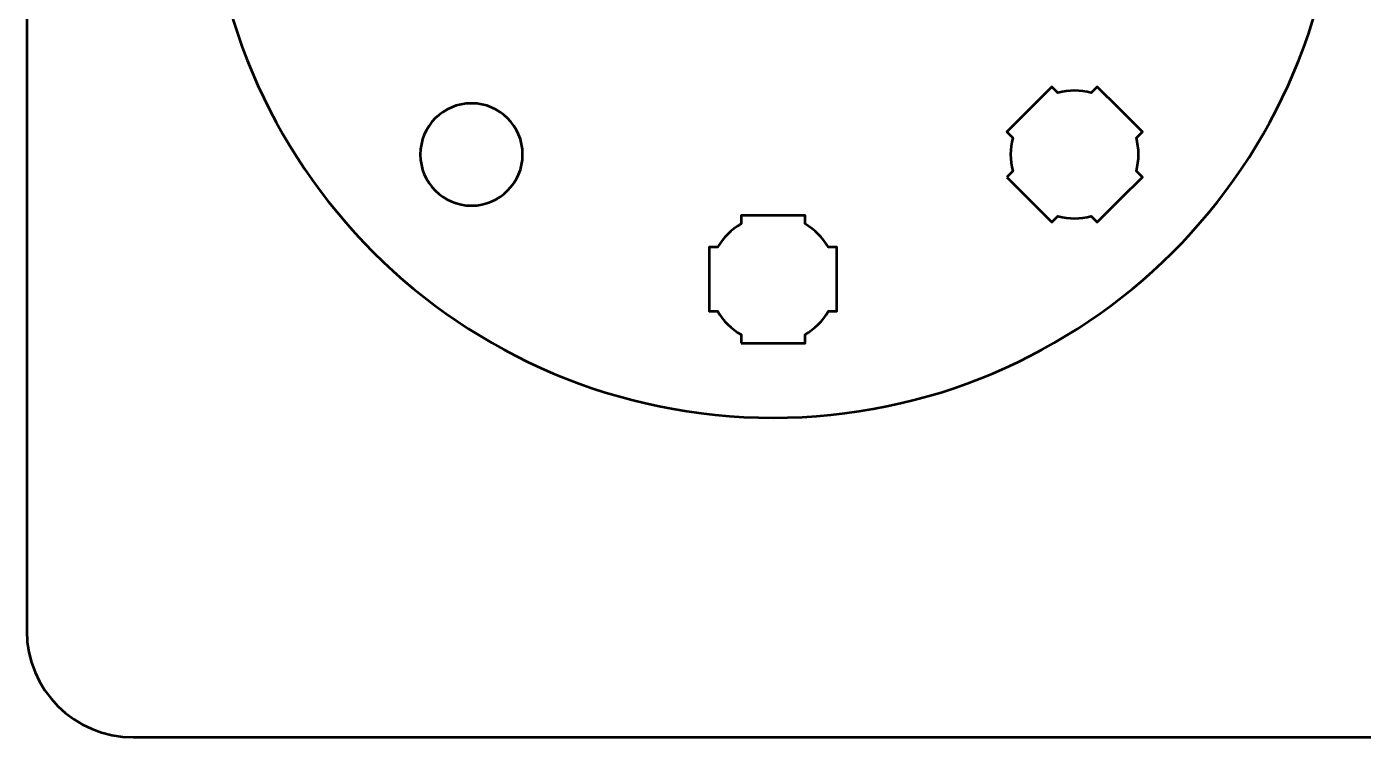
# Model space of a CAD drawing. Header units: centimetres. Extents: x -21 to 0, y -29.7 to 0.
# Drawn here: x -21 to -14.73, y -29.7 to -26.36 of the extents above; entities that cross this region are included whole.
import ezdxf

# ---------------------------------------------------------------- set-up
doc = ezdxf.new("R2010")
doc.units = ezdxf.units.CM
doc.header["$MEASUREMENT"] = 0
doc.layers.add('Layer 1', color=7, linetype='Continuous')

msp = doc.modelspace()

# ---------------------------------------------------------------- linework, layer by layer
at = {"layer": 'Layer 1', "color": 1, "lineweight": 53}
msp.add_open_spline([(-21.00003, -29.19995), (-21.00003, -29.19995), (-21.00003, -1.69992), (-21.00003, -1.69992), (-21.00003, -1.69992), (-21.00003, -1.61709), (-20.93286, -1.54992), (-20.85003, -1.54992), (-20.85003, -1.54992), (-20.7672, -1.54992), (-20.70003, -1.48275), (-20.70003, -1.39992), (-20.70003, -1.39992), (-20.70003, -1.31709), (-20.7672, -1.24992), (-20.85003, -1.24992), (-20.85003, -1.24992), (-20.93286, -1.24992), (-21.00003, -1.18275), (-21.00003, -1.09992), (-21.00003, -1.09992), (-21.00003, -1.09992), (-21.00003, -0.49992), (-21.00003, -0.49992), (-21.00003, -0.49992), (-21.00003, -0.22295), (-20.77694, 0.00004), (-20.49994, 0.00004), (-20.49994, 0.00004), (-20.49994, 0.00004), (-0.50008, 0.00004), (-0.50008, 0.00004), (-0.50008, 0.00004), (-0.22294, 0.00004), (0.00002, -0.22295), (0.00002, -0.49992), (0.00002, -0.49992), (0.00002, -0.49992), (0.00002, -29.19995), (0.00002, -29.19995), (0.00002, -29.19995), (0.00002, -29.47695), (-0.22294, -29.70004), (-0.50008, -29.70004), (-0.50008, -29.70004), (-0.50008, -29.70004), (-20.49994, -29.70004), (-20.49994, -29.70004), (-20.49994, -29.70004), (-20.77694, -29.70004), (-21.00003, -29.47695), (-21.00003, -29.19995)], degree=3, knots=[0, 0, 0, 0, 0.0769231, 0.0769231, 0.0769231, 0.0769231, 0.1538462, 0.1538462, 0.1538462, 0.1538462, 0.2307692, 0.2307692, 0.2307692, 0.2307692, 0.3076923, 0.3076923, 0.3076923, 0.3076923, 0.3846154, 0.3846154, 0.3846154, 0.3846154, 0.4615385, 0.4615385, 0.4615385, 0.4615385, 0.5384615, 0.5384615, 0.5384615, 0.5384615, 0.6153846, 0.6153846, 0.6153846, 0.6153846, 0.6923077, 0.6923077, 0.6923077, 0.6923077, 0.7692308, 0.7692308, 0.7692308, 0.7692308, 0.8461538, 0.8461538, 0.8461538, 0.8461538, 0.9230769, 0.9230769, 0.9230769, 0.9230769, 1, 1, 1, 1], dxfattribs=at)
at = {"layer": 'Layer 1', "color": 3, "lineweight": 53}
msp.add_open_spline([(-17.49998, -22.9), (-16.03665, -22.9), (-14.84998, -24.08667), (-14.84998, -25.55), (-14.84998, -25.55), (-14.84998, -27.01333), (-16.03665, -28.2), (-17.49998, -28.2), (-17.49998, -28.2), (-18.96331, -28.2), (-20.14998, -27.01333), (-20.14998, -25.55), (-20.14998, -25.55), (-20.14998, -24.08667), (-18.96331, -22.9), (-17.49998, -22.9)], degree=3, knots=[0, 0, 0, 0, 0.25, 0.25, 0.25, 0.25, 0.5, 0.5, 0.5, 0.5, 0.75, 0.75, 0.75, 0.75, 1, 1, 1, 1], dxfattribs=at)
at = {"layer": 'Layer 1', "lineweight": 53}
for points, knots in [([(-16.40401, -27.07025), (-16.40401, -27.07025), (-16.37558, -27.04182), (-16.37558, -27.04182), (-16.37558, -27.04182), (-16.38915, -26.99102), (-16.38913, -26.93735), (-16.37557, -26.88655), (-16.37557, -26.88655), (-16.37557, -26.88655), (-16.40401, -26.85812), (-16.40401, -26.85812), (-16.40401, -26.85812), (-16.40401, -26.85812), (-16.19187, -26.64598), (-16.19187, -26.64598), (-16.19187, -26.64598), (-16.19187, -26.64598), (-16.16346, -26.6744), (-16.16346, -26.6744), (-16.16346, -26.6744), (-16.11264, -26.66083), (-16.05895, -26.6608), (-16.00811, -26.67435), (-16.00811, -26.67435), (-16.00811, -26.67435), (-15.97974, -26.64598), (-15.97974, -26.64598), (-15.97974, -26.64598), (-15.97974, -26.64598), (-15.87692, -26.74881), (-15.87692, -26.74881), (-15.87692, -26.74881), (-15.87692, -26.74881), (-15.87358, -26.75206), (-15.87358, -26.75206), (-15.87358, -26.75206), (-15.87358, -26.75206), (-15.87035, -26.75538), (-15.87035, -26.75538), (-15.87035, -26.75538), (-15.87035, -26.75538), (-15.76761, -26.85812), (-15.76761, -26.85812), (-15.76761, -26.85812), (-15.76761, -26.85812), (-15.79594, -26.88645), (-15.79594, -26.88645), (-15.79594, -26.88645), (-15.78235, -26.9373), (-15.78235, -26.99105), (-15.79594, -27.04192), (-15.79594, -27.04192), (-15.79594, -27.04192), (-15.76761, -27.07025), (-15.76761, -27.07025), (-15.76761, -27.07025), (-15.76761, -27.07025), (-15.86893, -27.17156), (-15.86893, -27.17156), (-15.86893, -27.17156), (-15.86893, -27.17156), (-15.87358, -27.17633), (-15.87358, -27.17633), (-15.87358, -27.17633), (-15.87358, -27.17633), (-15.87836, -27.181), (-15.87836, -27.181), (-15.87836, -27.181), (-15.87836, -27.181), (-15.97974, -27.28238), (-15.97974, -27.28238), (-15.97974, -27.28238), (-15.97974, -27.28238), (-16.0081, -27.25402), (-16.0081, -27.25402), (-16.0081, -27.25402), (-16.05894, -27.26759), (-16.11266, -27.26758), (-16.16348, -27.25399), (-16.16348, -27.25399), (-16.16348, -27.25399), (-16.19187, -27.28238), (-16.19187, -27.28238), (-16.19187, -27.28238), (-16.19187, -27.28238), (-16.40401, -27.07025), (-16.40401, -27.07025)], [0, 0, 0, 0, 0.0454545, 0.0454545, 0.0454545, 0.0454545, 0.0909091, 0.0909091, 0.0909091, 0.0909091, 0.1363636, 0.1363636, 0.1363636, 0.1363636, 0.1818182, 0.1818182, 0.1818182, 0.1818182, 0.2272727, 0.2272727, 0.2272727, 0.2272727, 0.2727273, 0.2727273, 0.2727273, 0.2727273, 0.3181818, 0.3181818, 0.3181818, 0.3181818, 0.3636364, 0.3636364, 0.3636364, 0.3636364, 0.4090909, 0.4090909, 0.4090909, 0.4090909, 0.4545455, 0.4545455, 0.4545455, 0.4545455, 0.5, 0.5, 0.5, 0.5, 0.5454545, 0.5454545, 0.5454545, 0.5454545, 0.5909091, 0.5909091, 0.5909091, 0.5909091, 0.6363636, 0.6363636, 0.6363636, 0.6363636, 0.6818182, 0.6818182, 0.6818182, 0.6818182, 0.7272727, 0.7272727, 0.7272727, 0.7272727, 0.7727273, 0.7727273, 0.7727273, 0.7727273, 0.8181818, 0.8181818, 0.8181818, 0.8181818, 0.8636364, 0.8636364, 0.8636364, 0.8636364, 0.9090909, 0.9090909, 0.9090909, 0.9090909, 0.9545455, 0.9545455, 0.9545455, 0.9545455, 1, 1, 1, 1]), ([(-18.91421, -26.7242), (-18.78169, -26.7242), (-18.67421, -26.83168), (-18.67421, -26.9642), (-18.67421, -26.9642), (-18.67421, -27.09673), (-18.78169, -27.2042), (-18.91421, -27.2042), (-18.91421, -27.2042), (-19.04674, -27.2042), (-19.15421, -27.09673), (-19.15421, -26.9642), (-19.15421, -26.9642), (-19.15421, -26.83168), (-19.04674, -26.7242), (-18.91421, -26.7242)], [0, 0, 0, 0, 0.25, 0.25, 0.25, 0.25, 0.5, 0.5, 0.5, 0.5, 0.75, 0.75, 0.75, 0.75, 1, 1, 1, 1]), ([(-17.64997, -27.85006), (-17.64997, -27.85006), (-17.64997, -27.80988), (-17.64997, -27.80988), (-17.64997, -27.80988), (-17.69551, -27.78355), (-17.73347, -27.7456), (-17.75982, -27.70007), (-17.75982, -27.70007), (-17.75982, -27.70007), (-17.79997, -27.70007), (-17.79997, -27.70007), (-17.79997, -27.70007), (-17.79997, -27.70007), (-17.79997, -27.55155), (-17.79997, -27.55155), (-17.79997, -27.55155), (-17.79997, -27.55155), (-17.79999, -27.55), (-17.79999, -27.55), (-17.79999, -27.55), (-17.79999, -27.55), (-17.79997, -27.54845), (-17.79997, -27.54845), (-17.79997, -27.54845), (-17.79997, -27.54845), (-17.79997, -27.40006), (-17.79997, -27.40006), (-17.79997, -27.40006), (-17.79997, -27.40006), (-17.75987, -27.40006), (-17.75987, -27.40006), (-17.75987, -27.40006), (-17.73352, -27.35449), (-17.69553, -27.31649), (-17.64997, -27.29013), (-17.64997, -27.29013), (-17.64997, -27.29013), (-17.64997, -27.25005), (-17.64997, -27.25005), (-17.64997, -27.25005), (-17.64997, -27.25005), (-17.50463, -27.25005), (-17.50463, -27.25005), (-17.50463, -27.25005), (-17.50463, -27.25005), (-17.49999, -27.24999), (-17.49999, -27.24999), (-17.49999, -27.24999), (-17.49999, -27.24999), (-17.49534, -27.25005), (-17.49534, -27.25005), (-17.49534, -27.25005), (-17.49534, -27.25005), (-17.34996, -27.25005), (-17.34996, -27.25005), (-17.34996, -27.25005), (-17.34996, -27.25005), (-17.34996, -27.29013), (-17.34996, -27.29013), (-17.34996, -27.29013), (-17.30439, -27.31649), (-17.26642, -27.35449), (-17.24008, -27.40006), (-17.24008, -27.40006), (-17.24008, -27.40006), (-17.19996, -27.40006), (-17.19996, -27.40006), (-17.19996, -27.40006), (-17.19996, -27.40006), (-17.19996, -27.70007), (-17.19996, -27.70007), (-17.19996, -27.70007), (-17.19996, -27.70007), (-17.24013, -27.70007), (-17.24013, -27.70007), (-17.24013, -27.70007), (-17.26647, -27.7456), (-17.30443, -27.78355), (-17.34996, -27.80988), (-17.34996, -27.80988), (-17.34996, -27.80988), (-17.34996, -27.85006), (-17.34996, -27.85006), (-17.34996, -27.85006), (-17.34996, -27.85006), (-17.64997, -27.85006), (-17.64997, -27.85006)], [0, 0, 0, 0, 0.0454545, 0.0454545, 0.0454545, 0.0454545, 0.0909091, 0.0909091, 0.0909091, 0.0909091, 0.1363636, 0.1363636, 0.1363636, 0.1363636, 0.1818182, 0.1818182, 0.1818182, 0.1818182, 0.2272727, 0.2272727, 0.2272727, 0.2272727, 0.2727273, 0.2727273, 0.2727273, 0.2727273, 0.3181818, 0.3181818, 0.3181818, 0.3181818, 0.3636364, 0.3636364, 0.3636364, 0.3636364, 0.4090909, 0.4090909, 0.4090909, 0.4090909, 0.4545455, 0.4545455, 0.4545455, 0.4545455, 0.5, 0.5, 0.5, 0.5, 0.5454545, 0.5454545, 0.5454545, 0.5454545, 0.5909091, 0.5909091, 0.5909091, 0.5909091, 0.6363636, 0.6363636, 0.6363636, 0.6363636, 0.6818182, 0.6818182, 0.6818182, 0.6818182, 0.7272727, 0.7272727, 0.7272727, 0.7272727, 0.7727273, 0.7727273, 0.7727273, 0.7727273, 0.8181818, 0.8181818, 0.8181818, 0.8181818, 0.8636364, 0.8636364, 0.8636364, 0.8636364, 0.9090909, 0.9090909, 0.9090909, 0.9090909, 0.9545455, 0.9545455, 0.9545455, 0.9545455, 1, 1, 1, 1])]:
    msp.add_open_spline(points, degree=3, knots=knots, dxfattribs=at)

doc.saveas('drawing.dxf')
